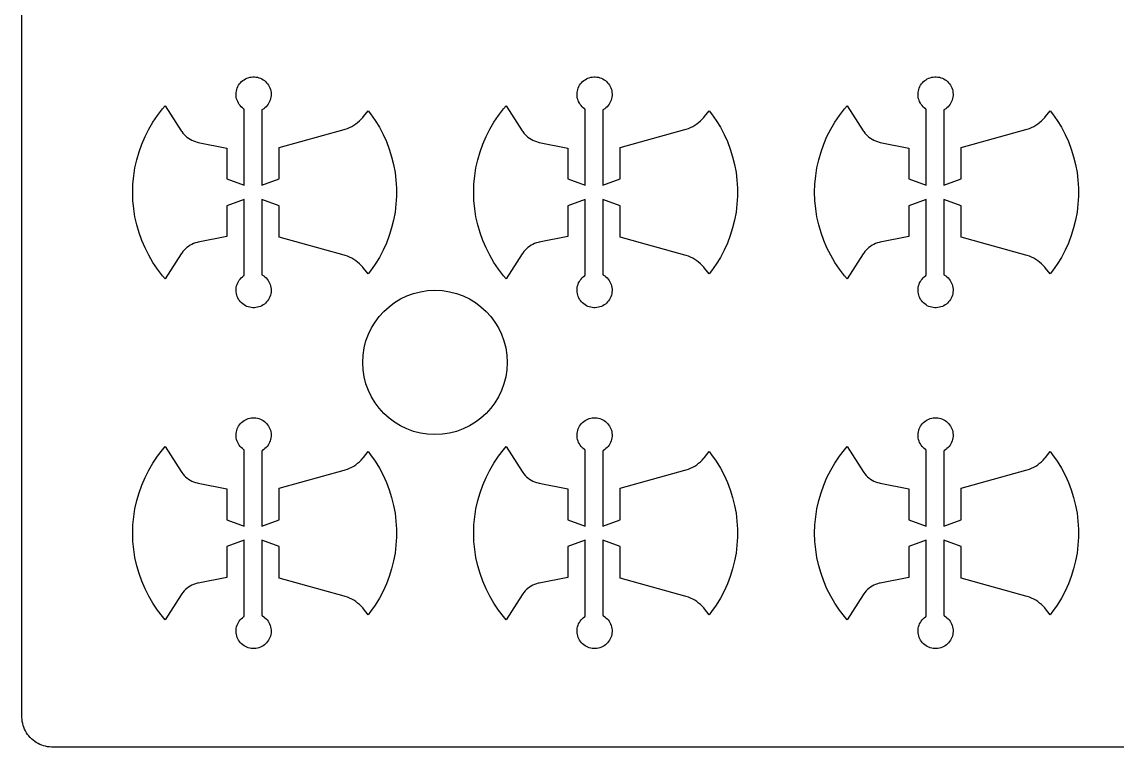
# Model space of a CAD drawing. Extents: x -63 to 63, y -41 to 41.
# Drawn here: x -62.6 to 0, y -41.5 to 0 of the extents above; entities that cross this region are included whole.
import ezdxf

# ---------------------------------------------------------------- set-up
doc = ezdxf.new("R2010")
doc.units = 0
doc.layers.add('L0D0_0', color=1, linetype='CONTINUOUS')

msp = doc.modelspace()

# ---------------------------------------------------------------- linework, layer by layer
at = {"layer": 'L0D0_0'}
msp.add_lwpolyline([(56.862, -41.49), (-60.937, -41.49), (-61.052, -41.483), (-61.165, -41.468), (-61.278, -41.445), (-61.388, -41.416), (-61.497, -41.379), (-61.603, -41.335), (-61.705, -41.284), (-61.805, -41.227), (-61.9, -41.163), (-61.991, -41.093), (-62.077, -41.018), (-62.158, -40.937), (-62.233, -40.851), (-62.303, -40.76), (-62.367, -40.665), (-62.424, -40.565), (-62.475, -40.463), (-62.519, -40.357), (-62.556, -40.248), (-62.585, -40.138), (-62.608, -40.025), (-62.623, -39.912), (-62.63, -39.797), (-62.63, 39.797)], dxfattribs=at)
for points in [[(-49.427, -16.353), (-49.515, -16.345), (-49.603, -16.329), (-49.688, -16.305), (-49.772, -16.274), (-49.852, -16.236), (-49.928, -16.19), (-50, -16.139), (-50.067, -16.081), (-50.129, -16.017), (-50.185, -15.948), (-50.235, -15.874), (-50.277, -15.796), (-50.313, -15.715), (-50.342, -15.631), (-50.363, -15.545), (-50.376, -15.457), (-50.381, -15.368), (-50.378, -15.28), (-50.368, -15.191), (-50.35, -15.104), (-50.324, -15.02), (-50.291, -14.937), (-50.25, -14.858), (-50.203, -14.783), (-50.149, -14.712), (-50.09, -14.647), (-50.024, -14.587), (-49.954, -14.532), (-49.916, -14.509), (-49.916, -10.157), (-50.916, -10.521), (-50.916, -12.283), (-52.545, -12.609), (-52.599, -12.62), (-52.706, -12.649), (-52.81, -12.686), (-52.911, -12.731), (-53.008, -12.783), (-53.102, -12.842), (-53.191, -12.907), (-53.275, -12.979), (-53.353, -13.057), (-53.426, -13.14), (-53.492, -13.228), (-53.522, -13.275), (-54.44, -14.7), (-54.594, -14.522), (-54.879, -14.15), (-55.141, -13.76), (-55.378, -13.354), (-55.59, -12.935), (-55.775, -12.503), (-55.932, -12.061), (-56.062, -11.61), (-56.164, -11.151), (-56.237, -10.687), (-56.28, -10.219), (-56.295, -9.75), (-56.28, -9.281), (-56.237, -8.813), (-56.164, -8.349), (-56.062, -7.89), (-55.932, -7.439), (-55.775, -6.997), (-55.59, -6.565), (-55.378, -6.146), (-55.141, -5.74), (-54.879, -5.35), (-54.594, -4.978), (-54.44, -4.8), (-53.522, -6.225), (-53.492, -6.272), (-53.426, -6.36), (-53.353, -6.443), (-53.275, -6.521), (-53.191, -6.593), (-53.102, -6.658), (-53.008, -6.717), (-52.911, -6.769), (-52.81, -6.814), (-52.706, -6.851), (-52.599, -6.88), (-52.545, -6.891), (-50.916, -7.217), (-50.916, -8.979), (-49.916, -9.343), (-49.916, -4.991), (-49.954, -4.968), (-50.024, -4.913), (-50.09, -4.853), (-50.149, -4.788), (-50.203, -4.717), (-50.25, -4.642), (-50.291, -4.563), (-50.324, -4.48), (-50.35, -4.396), (-50.368, -4.309), (-50.378, -4.22), (-50.381, -4.132), (-50.376, -4.043), (-50.363, -3.955), (-50.342, -3.869), (-50.313, -3.785), (-50.277, -3.704), (-50.235, -3.626), (-50.185, -3.552), (-50.129, -3.483), (-50.067, -3.419), (-50, -3.361), (-49.928, -3.31), (-49.852, -3.264), (-49.772, -3.226), (-49.688, -3.195), (-49.603, -3.171), (-49.515, -3.155), (-49.427, -3.147), (-49.338, -3.147), (-49.25, -3.155), (-49.162, -3.17), (-49.077, -3.193), (-48.993, -3.224), (-48.913, -3.262), (-48.836, -3.307), (-48.764, -3.358), (-48.697, -3.416), (-48.635, -3.479), (-48.578, -3.548), (-48.528, -3.622), (-48.485, -3.699), (-48.449, -3.78), (-48.42, -3.864), (-48.399, -3.95), (-48.385, -4.038), (-48.379, -4.127), (-48.382, -4.215), (-48.391, -4.304), (-48.409, -4.391), (-48.435, -4.476), (-48.467, -4.558), (-48.507, -4.638), (-48.554, -4.713), (-48.608, -4.784), (-48.667, -4.85), (-48.732, -4.91), (-48.802, -4.965), (-48.877, -5.013), (-48.916, -5.033), (-48.916, -9.343), (-47.916, -8.979), (-47.916, -7.178), (-44.21, -6.152), (-44.144, -6.134), (-44.016, -6.09), (-43.891, -6.037), (-43.769, -5.977), (-43.651, -5.91), (-43.538, -5.835), (-43.429, -5.753), (-43.326, -5.665), (-43.229, -5.57), (-43.138, -5.469), (-43.096, -5.416), (-42.828, -5.081), (-42.687, -5.26), (-42.425, -5.636), (-42.187, -6.028), (-41.974, -6.433), (-41.785, -6.85), (-41.622, -7.278), (-41.485, -7.715), (-41.375, -8.159), (-41.292, -8.609), (-41.237, -9.064), (-41.209, -9.521), (-41.209, -9.979), (-41.237, -10.436), (-41.292, -10.891), (-41.375, -11.341), (-41.485, -11.785), (-41.622, -12.222), (-41.785, -12.65), (-41.974, -13.067), (-42.187, -13.472), (-42.425, -13.864), (-42.687, -14.24), (-42.828, -14.419), (-43.096, -14.084), (-43.138, -14.031), (-43.229, -13.93), (-43.326, -13.835), (-43.429, -13.747), (-43.538, -13.665), (-43.651, -13.59), (-43.769, -13.523), (-43.891, -13.463), (-44.016, -13.41), (-44.144, -13.366), (-44.21, -13.348), (-47.916, -12.322), (-47.916, -10.521), (-48.916, -10.157), (-48.916, -14.467), (-48.877, -14.487), (-48.802, -14.535), (-48.732, -14.59), (-48.667, -14.65), (-48.608, -14.716), (-48.554, -14.787), (-48.507, -14.862), (-48.467, -14.942), (-48.435, -15.024), (-48.409, -15.109), (-48.391, -15.196), (-48.382, -15.285), (-48.379, -15.373), (-48.385, -15.462), (-48.399, -15.55), (-48.42, -15.636), (-48.449, -15.72), (-48.485, -15.801), (-48.528, -15.878), (-48.578, -15.952), (-48.635, -16.021), (-48.697, -16.084), (-48.764, -16.142), (-48.836, -16.193), (-48.913, -16.238), (-48.993, -16.276), (-49.077, -16.307), (-49.162, -16.33), (-49.25, -16.345), (-49.338, -16.353)], [(-29.927, -16.353), (-30.015, -16.345), (-30.103, -16.329), (-30.188, -16.305), (-30.272, -16.274), (-30.352, -16.236), (-30.428, -16.19), (-30.5, -16.139), (-30.567, -16.081), (-30.629, -16.017), (-30.685, -15.948), (-30.735, -15.874), (-30.777, -15.796), (-30.813, -15.715), (-30.842, -15.631), (-30.863, -15.545), (-30.876, -15.457), (-30.881, -15.368), (-30.878, -15.28), (-30.868, -15.191), (-30.85, -15.104), (-30.824, -15.02), (-30.791, -14.937), (-30.75, -14.858), (-30.703, -14.783), (-30.649, -14.712), (-30.59, -14.647), (-30.524, -14.587), (-30.454, -14.532), (-30.416, -14.509), (-30.416, -10.157), (-31.416, -10.521), (-31.416, -12.283), (-33.045, -12.609), (-33.099, -12.62), (-33.206, -12.649), (-33.31, -12.686), (-33.411, -12.731), (-33.508, -12.783), (-33.602, -12.842), (-33.691, -12.907), (-33.775, -12.979), (-33.853, -13.057), (-33.926, -13.14), (-33.992, -13.228), (-34.022, -13.275), (-34.94, -14.7), (-35.094, -14.522), (-35.379, -14.15), (-35.641, -13.76), (-35.878, -13.354), (-36.09, -12.935), (-36.275, -12.503), (-36.432, -12.061), (-36.562, -11.61), (-36.664, -11.151), (-36.737, -10.687), (-36.78, -10.219), (-36.795, -9.75), (-36.78, -9.281), (-36.737, -8.813), (-36.664, -8.349), (-36.562, -7.89), (-36.432, -7.439), (-36.275, -6.997), (-36.09, -6.565), (-35.878, -6.146), (-35.641, -5.74), (-35.379, -5.35), (-35.094, -4.978), (-34.94, -4.8), (-34.022, -6.225), (-33.992, -6.272), (-33.926, -6.36), (-33.853, -6.443), (-33.775, -6.521), (-33.691, -6.593), (-33.602, -6.658), (-33.508, -6.717), (-33.411, -6.769), (-33.31, -6.814), (-33.206, -6.851), (-33.099, -6.88), (-33.045, -6.891), (-31.416, -7.217), (-31.416, -8.979), (-30.416, -9.343), (-30.416, -4.991), (-30.454, -4.968), (-30.524, -4.913), (-30.59, -4.853), (-30.649, -4.788), (-30.703, -4.717), (-30.75, -4.642), (-30.791, -4.563), (-30.824, -4.48), (-30.85, -4.396), (-30.868, -4.309), (-30.878, -4.22), (-30.881, -4.132), (-30.876, -4.043), (-30.863, -3.955), (-30.842, -3.869), (-30.813, -3.785), (-30.777, -3.704), (-30.735, -3.626), (-30.685, -3.552), (-30.629, -3.483), (-30.567, -3.419), (-30.5, -3.361), (-30.428, -3.31), (-30.352, -3.264), (-30.272, -3.226), (-30.188, -3.195), (-30.103, -3.171), (-30.015, -3.155), (-29.927, -3.147), (-29.838, -3.147), (-29.75, -3.155), (-29.662, -3.17), (-29.577, -3.193), (-29.493, -3.224), (-29.413, -3.262), (-29.336, -3.307), (-29.264, -3.358), (-29.197, -3.416), (-29.135, -3.479), (-29.078, -3.548), (-29.028, -3.622), (-28.985, -3.699), (-28.949, -3.78), (-28.92, -3.864), (-28.899, -3.95), (-28.885, -4.038), (-28.879, -4.127), (-28.882, -4.215), (-28.891, -4.304), (-28.909, -4.391), (-28.935, -4.476), (-28.967, -4.558), (-29.007, -4.638), (-29.054, -4.713), (-29.108, -4.784), (-29.167, -4.85), (-29.232, -4.91), (-29.302, -4.965), (-29.377, -5.013), (-29.416, -5.033), (-29.416, -9.343), (-28.416, -8.979), (-28.416, -7.178), (-24.71, -6.152), (-24.644, -6.134), (-24.516, -6.09), (-24.391, -6.037), (-24.269, -5.977), (-24.151, -5.91), (-24.038, -5.835), (-23.929, -5.753), (-23.826, -5.665), (-23.729, -5.57), (-23.638, -5.469), (-23.596, -5.416), (-23.328, -5.081), (-23.187, -5.26), (-22.925, -5.636), (-22.687, -6.028), (-22.474, -6.433), (-22.285, -6.85), (-22.122, -7.278), (-21.985, -7.715), (-21.875, -8.159), (-21.792, -8.609), (-21.737, -9.064), (-21.709, -9.521), (-21.709, -9.979), (-21.737, -10.436), (-21.792, -10.891), (-21.875, -11.341), (-21.985, -11.785), (-22.122, -12.222), (-22.285, -12.65), (-22.474, -13.067), (-22.687, -13.472), (-22.925, -13.864), (-23.187, -14.24), (-23.328, -14.419), (-23.596, -14.084), (-23.638, -14.031), (-23.729, -13.93), (-23.826, -13.835), (-23.929, -13.747), (-24.038, -13.665), (-24.151, -13.59), (-24.269, -13.523), (-24.391, -13.463), (-24.516, -13.41), (-24.644, -13.366), (-24.71, -13.348), (-28.416, -12.322), (-28.416, -10.521), (-29.416, -10.157), (-29.416, -14.467), (-29.377, -14.487), (-29.302, -14.535), (-29.232, -14.59), (-29.167, -14.65), (-29.108, -14.716), (-29.054, -14.787), (-29.007, -14.862), (-28.967, -14.942), (-28.935, -15.024), (-28.909, -15.109), (-28.891, -15.196), (-28.882, -15.285), (-28.879, -15.373), (-28.885, -15.462), (-28.899, -15.55), (-28.92, -15.636), (-28.949, -15.72), (-28.985, -15.801), (-29.028, -15.878), (-29.078, -15.952), (-29.135, -16.021), (-29.197, -16.084), (-29.264, -16.142), (-29.336, -16.193), (-29.413, -16.238), (-29.493, -16.276), (-29.577, -16.307), (-29.662, -16.33), (-29.75, -16.345), (-29.838, -16.353)], [(-10.427, -16.353), (-10.515, -16.345), (-10.603, -16.329), (-10.688, -16.305), (-10.772, -16.274), (-10.852, -16.236), (-10.928, -16.19), (-11, -16.139), (-11.067, -16.081), (-11.129, -16.017), (-11.185, -15.948), (-11.235, -15.874), (-11.277, -15.796), (-11.313, -15.715), (-11.342, -15.631), (-11.363, -15.545), (-11.376, -15.457), (-11.381, -15.368), (-11.378, -15.28), (-11.368, -15.191), (-11.35, -15.104), (-11.324, -15.02), (-11.291, -14.937), (-11.25, -14.858), (-11.203, -14.783), (-11.149, -14.712), (-11.09, -14.647), (-11.024, -14.587), (-10.954, -14.532), (-10.916, -14.509), (-10.916, -10.157), (-11.916, -10.521), (-11.916, -12.283), (-13.545, -12.609), (-13.599, -12.62), (-13.706, -12.649), (-13.81, -12.686), (-13.911, -12.731), (-14.008, -12.783), (-14.102, -12.842), (-14.191, -12.907), (-14.275, -12.979), (-14.353, -13.057), (-14.426, -13.14), (-14.492, -13.228), (-14.522, -13.275), (-15.44, -14.7), (-15.594, -14.522), (-15.879, -14.15), (-16.141, -13.76), (-16.378, -13.354), (-16.59, -12.935), (-16.775, -12.503), (-16.932, -12.061), (-17.062, -11.61), (-17.164, -11.151), (-17.237, -10.687), (-17.28, -10.219), (-17.295, -9.75), (-17.28, -9.281), (-17.237, -8.813), (-17.164, -8.349), (-17.062, -7.89), (-16.932, -7.439), (-16.775, -6.997), (-16.59, -6.565), (-16.378, -6.146), (-16.141, -5.74), (-15.879, -5.35), (-15.594, -4.978), (-15.44, -4.8), (-14.522, -6.225), (-14.492, -6.272), (-14.426, -6.36), (-14.353, -6.443), (-14.275, -6.521), (-14.191, -6.593), (-14.102, -6.658), (-14.008, -6.717), (-13.911, -6.769), (-13.81, -6.814), (-13.706, -6.851), (-13.599, -6.88), (-13.545, -6.891), (-11.916, -7.217), (-11.916, -8.979), (-10.916, -9.343), (-10.916, -4.991), (-10.954, -4.968), (-11.024, -4.913), (-11.09, -4.853), (-11.149, -4.788), (-11.203, -4.717), (-11.25, -4.642), (-11.291, -4.563), (-11.324, -4.48), (-11.35, -4.396), (-11.368, -4.309), (-11.378, -4.22), (-11.381, -4.132), (-11.376, -4.043), (-11.363, -3.955), (-11.342, -3.869), (-11.313, -3.785), (-11.277, -3.704), (-11.235, -3.626), (-11.185, -3.552), (-11.129, -3.483), (-11.067, -3.419), (-11, -3.361), (-10.928, -3.31), (-10.852, -3.264), (-10.772, -3.226), (-10.688, -3.195), (-10.603, -3.171), (-10.515, -3.155), (-10.427, -3.147), (-10.338, -3.147), (-10.25, -3.155), (-10.162, -3.17), (-10.077, -3.193), (-9.993, -3.224), (-9.913, -3.262), (-9.836, -3.307), (-9.764, -3.358), (-9.697, -3.416), (-9.635, -3.479), (-9.578, -3.548), (-9.528, -3.622), (-9.485, -3.699), (-9.449, -3.78), (-9.42, -3.864), (-9.399, -3.95), (-9.385, -4.038), (-9.379, -4.127), (-9.382, -4.215), (-9.391, -4.304), (-9.409, -4.391), (-9.435, -4.476), (-9.467, -4.558), (-9.507, -4.638), (-9.554, -4.713), (-9.608, -4.784), (-9.667, -4.85), (-9.732, -4.91), (-9.802, -4.965), (-9.877, -5.013), (-9.916, -5.033), (-9.916, -9.343), (-8.916, -8.979), (-8.916, -7.178), (-5.21, -6.152), (-5.144, -6.134), (-5.016, -6.09), (-4.891, -6.037), (-4.769, -5.977), (-4.651, -5.91), (-4.538, -5.835), (-4.429, -5.753), (-4.326, -5.665), (-4.229, -5.57), (-4.138, -5.469), (-4.096, -5.416), (-3.828, -5.081), (-3.687, -5.26), (-3.425, -5.636), (-3.187, -6.028), (-2.974, -6.433), (-2.785, -6.85), (-2.622, -7.278), (-2.485, -7.715), (-2.375, -8.159), (-2.292, -8.609), (-2.237, -9.064), (-2.209, -9.521), (-2.209, -9.979), (-2.237, -10.436), (-2.292, -10.891), (-2.375, -11.341), (-2.485, -11.785), (-2.622, -12.222), (-2.785, -12.65), (-2.974, -13.067), (-3.187, -13.472), (-3.425, -13.864), (-3.687, -14.24), (-3.828, -14.419), (-4.096, -14.084), (-4.138, -14.031), (-4.229, -13.93), (-4.326, -13.835), (-4.429, -13.747), (-4.538, -13.665), (-4.651, -13.59), (-4.769, -13.523), (-4.891, -13.463), (-5.016, -13.41), (-5.144, -13.366), (-5.21, -13.348), (-8.916, -12.322), (-8.916, -10.521), (-9.916, -10.157), (-9.916, -14.467), (-9.877, -14.487), (-9.802, -14.535), (-9.732, -14.59), (-9.667, -14.65), (-9.608, -14.716), (-9.554, -14.787), (-9.507, -14.862), (-9.467, -14.942), (-9.435, -15.024), (-9.409, -15.109), (-9.391, -15.196), (-9.382, -15.285), (-9.379, -15.373), (-9.385, -15.462), (-9.399, -15.55), (-9.42, -15.636), (-9.449, -15.72), (-9.485, -15.801), (-9.528, -15.878), (-9.578, -15.952), (-9.635, -16.021), (-9.697, -16.084), (-9.764, -16.142), (-9.836, -16.193), (-9.913, -16.238), (-9.993, -16.276), (-10.077, -16.307), (-10.162, -16.33), (-10.25, -16.345), (-10.338, -16.353)], [(-49.427, -35.853), (-49.515, -35.845), (-49.603, -35.829), (-49.688, -35.805), (-49.772, -35.774), (-49.852, -35.736), (-49.928, -35.69), (-50, -35.639), (-50.067, -35.581), (-50.129, -35.517), (-50.185, -35.448), (-50.235, -35.374), (-50.277, -35.296), (-50.313, -35.215), (-50.342, -35.131), (-50.363, -35.045), (-50.376, -34.957), (-50.381, -34.868), (-50.378, -34.78), (-50.368, -34.691), (-50.35, -34.604), (-50.324, -34.52), (-50.291, -34.437), (-50.25, -34.358), (-50.203, -34.283), (-50.149, -34.212), (-50.09, -34.147), (-50.024, -34.087), (-49.954, -34.032), (-49.916, -34.009), (-49.916, -29.657), (-50.916, -30.021), (-50.916, -31.783), (-52.545, -32.109), (-52.599, -32.12), (-52.706, -32.149), (-52.81, -32.186), (-52.911, -32.231), (-53.008, -32.283), (-53.102, -32.342), (-53.191, -32.407), (-53.275, -32.479), (-53.353, -32.557), (-53.426, -32.64), (-53.492, -32.728), (-53.522, -32.775), (-54.44, -34.2), (-54.594, -34.022), (-54.879, -33.65), (-55.141, -33.26), (-55.378, -32.854), (-55.59, -32.435), (-55.775, -32.003), (-55.932, -31.561), (-56.062, -31.11), (-56.164, -30.651), (-56.237, -30.187), (-56.28, -29.719), (-56.295, -29.25), (-56.28, -28.781), (-56.237, -28.313), (-56.164, -27.849), (-56.062, -27.39), (-55.932, -26.939), (-55.775, -26.497), (-55.59, -26.065), (-55.378, -25.646), (-55.141, -25.24), (-54.879, -24.85), (-54.594, -24.478), (-54.44, -24.3), (-53.522, -25.725), (-53.492, -25.772), (-53.426, -25.86), (-53.353, -25.943), (-53.275, -26.021), (-53.191, -26.093), (-53.102, -26.158), (-53.008, -26.217), (-52.911, -26.269), (-52.81, -26.314), (-52.706, -26.351), (-52.599, -26.38), (-52.545, -26.391), (-50.916, -26.717), (-50.916, -28.479), (-49.916, -28.843), (-49.916, -24.491), (-49.954, -24.468), (-50.024, -24.413), (-50.09, -24.353), (-50.149, -24.288), (-50.203, -24.217), (-50.25, -24.142), (-50.291, -24.063), (-50.324, -23.98), (-50.35, -23.896), (-50.368, -23.809), (-50.378, -23.72), (-50.381, -23.632), (-50.376, -23.543), (-50.363, -23.455), (-50.342, -23.369), (-50.313, -23.285), (-50.277, -23.204), (-50.235, -23.126), (-50.185, -23.052), (-50.129, -22.983), (-50.067, -22.919), (-50, -22.861), (-49.928, -22.81), (-49.852, -22.764), (-49.772, -22.726), (-49.688, -22.695), (-49.603, -22.671), (-49.515, -22.655), (-49.427, -22.647), (-49.338, -22.647), (-49.25, -22.655), (-49.162, -22.67), (-49.077, -22.693), (-48.993, -22.724), (-48.913, -22.762), (-48.836, -22.807), (-48.764, -22.858), (-48.697, -22.916), (-48.635, -22.979), (-48.578, -23.048), (-48.528, -23.122), (-48.485, -23.199), (-48.449, -23.28), (-48.42, -23.364), (-48.399, -23.45), (-48.385, -23.538), (-48.379, -23.627), (-48.382, -23.715), (-48.391, -23.804), (-48.409, -23.891), (-48.435, -23.976), (-48.467, -24.058), (-48.507, -24.138), (-48.554, -24.213), (-48.608, -24.284), (-48.667, -24.35), (-48.732, -24.41), (-48.802, -24.465), (-48.877, -24.513), (-48.916, -24.533), (-48.916, -28.843), (-47.916, -28.479), (-47.916, -26.678), (-44.21, -25.652), (-44.144, -25.634), (-44.016, -25.59), (-43.891, -25.537), (-43.769, -25.477), (-43.651, -25.41), (-43.538, -25.335), (-43.429, -25.253), (-43.326, -25.165), (-43.229, -25.07), (-43.138, -24.969), (-43.096, -24.916), (-42.828, -24.581), (-42.687, -24.76), (-42.425, -25.136), (-42.187, -25.528), (-41.974, -25.933), (-41.785, -26.35), (-41.622, -26.778), (-41.485, -27.215), (-41.375, -27.659), (-41.292, -28.109), (-41.237, -28.564), (-41.209, -29.021), (-41.209, -29.479), (-41.237, -29.936), (-41.292, -30.391), (-41.375, -30.841), (-41.485, -31.285), (-41.622, -31.722), (-41.785, -32.15), (-41.974, -32.567), (-42.187, -32.972), (-42.425, -33.364), (-42.687, -33.74), (-42.828, -33.919), (-43.096, -33.584), (-43.138, -33.531), (-43.229, -33.43), (-43.326, -33.335), (-43.429, -33.247), (-43.538, -33.165), (-43.651, -33.09), (-43.769, -33.023), (-43.891, -32.963), (-44.016, -32.91), (-44.144, -32.866), (-44.21, -32.848), (-47.916, -31.822), (-47.916, -30.021), (-48.916, -29.657), (-48.916, -33.967), (-48.877, -33.987), (-48.802, -34.035), (-48.732, -34.09), (-48.667, -34.15), (-48.608, -34.216), (-48.554, -34.287), (-48.507, -34.362), (-48.467, -34.442), (-48.435, -34.524), (-48.409, -34.609), (-48.391, -34.696), (-48.382, -34.785), (-48.379, -34.873), (-48.385, -34.962), (-48.399, -35.05), (-48.42, -35.136), (-48.449, -35.22), (-48.485, -35.301), (-48.528, -35.378), (-48.578, -35.452), (-48.635, -35.521), (-48.697, -35.584), (-48.764, -35.642), (-48.836, -35.693), (-48.913, -35.738), (-48.993, -35.776), (-49.077, -35.807), (-49.162, -35.83), (-49.25, -35.845), (-49.338, -35.853)], [(-29.927, -35.853), (-30.015, -35.845), (-30.103, -35.829), (-30.188, -35.805), (-30.272, -35.774), (-30.352, -35.736), (-30.428, -35.69), (-30.5, -35.639), (-30.567, -35.581), (-30.629, -35.517), (-30.685, -35.448), (-30.735, -35.374), (-30.777, -35.296), (-30.813, -35.215), (-30.842, -35.131), (-30.863, -35.045), (-30.876, -34.957), (-30.881, -34.868), (-30.878, -34.78), (-30.868, -34.691), (-30.85, -34.604), (-30.824, -34.52), (-30.791, -34.437), (-30.75, -34.358), (-30.703, -34.283), (-30.649, -34.212), (-30.59, -34.147), (-30.524, -34.087), (-30.454, -34.032), (-30.416, -34.009), (-30.416, -29.657), (-31.416, -30.021), (-31.416, -31.783), (-33.045, -32.109), (-33.099, -32.12), (-33.206, -32.149), (-33.31, -32.186), (-33.411, -32.231), (-33.508, -32.283), (-33.602, -32.342), (-33.691, -32.407), (-33.775, -32.479), (-33.853, -32.557), (-33.926, -32.64), (-33.992, -32.728), (-34.022, -32.775), (-34.94, -34.2), (-35.094, -34.022), (-35.379, -33.65), (-35.641, -33.26), (-35.878, -32.854), (-36.09, -32.435), (-36.275, -32.003), (-36.432, -31.561), (-36.562, -31.11), (-36.664, -30.651), (-36.737, -30.187), (-36.78, -29.719), (-36.795, -29.25), (-36.78, -28.781), (-36.737, -28.313), (-36.664, -27.849), (-36.562, -27.39), (-36.432, -26.939), (-36.275, -26.497), (-36.09, -26.065), (-35.878, -25.646), (-35.641, -25.24), (-35.379, -24.85), (-35.094, -24.478), (-34.94, -24.3), (-34.022, -25.725), (-33.992, -25.772), (-33.926, -25.86), (-33.853, -25.943), (-33.775, -26.021), (-33.691, -26.093), (-33.602, -26.158), (-33.508, -26.217), (-33.411, -26.269), (-33.31, -26.314), (-33.206, -26.351), (-33.099, -26.38), (-33.045, -26.391), (-31.416, -26.717), (-31.416, -28.479), (-30.416, -28.843), (-30.416, -24.491), (-30.454, -24.468), (-30.524, -24.413), (-30.59, -24.353), (-30.649, -24.288), (-30.703, -24.217), (-30.75, -24.142), (-30.791, -24.063), (-30.824, -23.98), (-30.85, -23.896), (-30.868, -23.809), (-30.878, -23.72), (-30.881, -23.632), (-30.876, -23.543), (-30.863, -23.455), (-30.842, -23.369), (-30.813, -23.285), (-30.777, -23.204), (-30.735, -23.126), (-30.685, -23.052), (-30.629, -22.983), (-30.567, -22.919), (-30.5, -22.861), (-30.428, -22.81), (-30.352, -22.764), (-30.272, -22.726), (-30.188, -22.695), (-30.103, -22.671), (-30.015, -22.655), (-29.927, -22.647), (-29.838, -22.647), (-29.75, -22.655), (-29.662, -22.67), (-29.577, -22.693), (-29.493, -22.724), (-29.413, -22.762), (-29.336, -22.807), (-29.264, -22.858), (-29.197, -22.916), (-29.135, -22.979), (-29.078, -23.048), (-29.028, -23.122), (-28.985, -23.199), (-28.949, -23.28), (-28.92, -23.364), (-28.899, -23.45), (-28.885, -23.538), (-28.879, -23.627), (-28.882, -23.715), (-28.891, -23.804), (-28.909, -23.891), (-28.935, -23.976), (-28.967, -24.058), (-29.007, -24.138), (-29.054, -24.213), (-29.108, -24.284), (-29.167, -24.35), (-29.232, -24.41), (-29.302, -24.465), (-29.377, -24.513), (-29.416, -24.533), (-29.416, -28.843), (-28.416, -28.479), (-28.416, -26.678), (-24.71, -25.652), (-24.644, -25.634), (-24.516, -25.59), (-24.391, -25.537), (-24.269, -25.477), (-24.151, -25.41), (-24.038, -25.335), (-23.929, -25.253), (-23.826, -25.165), (-23.729, -25.07), (-23.638, -24.969), (-23.596, -24.916), (-23.328, -24.581), (-23.187, -24.76), (-22.925, -25.136), (-22.687, -25.528), (-22.474, -25.933), (-22.285, -26.35), (-22.122, -26.778), (-21.985, -27.215), (-21.875, -27.659), (-21.792, -28.109), (-21.737, -28.564), (-21.709, -29.021), (-21.709, -29.479), (-21.737, -29.936), (-21.792, -30.391), (-21.875, -30.841), (-21.985, -31.285), (-22.122, -31.722), (-22.285, -32.15), (-22.474, -32.567), (-22.687, -32.972), (-22.925, -33.364), (-23.187, -33.74), (-23.328, -33.919), (-23.596, -33.584), (-23.638, -33.531), (-23.729, -33.43), (-23.826, -33.335), (-23.929, -33.247), (-24.038, -33.165), (-24.151, -33.09), (-24.269, -33.023), (-24.391, -32.963), (-24.516, -32.91), (-24.644, -32.866), (-24.71, -32.848), (-28.416, -31.822), (-28.416, -30.021), (-29.416, -29.657), (-29.416, -33.967), (-29.377, -33.987), (-29.302, -34.035), (-29.232, -34.09), (-29.167, -34.15), (-29.108, -34.216), (-29.054, -34.287), (-29.007, -34.362), (-28.967, -34.442), (-28.935, -34.524), (-28.909, -34.609), (-28.891, -34.696), (-28.882, -34.785), (-28.879, -34.873), (-28.885, -34.962), (-28.899, -35.05), (-28.92, -35.136), (-28.949, -35.22), (-28.985, -35.301), (-29.028, -35.378), (-29.078, -35.452), (-29.135, -35.521), (-29.197, -35.584), (-29.264, -35.642), (-29.336, -35.693), (-29.413, -35.738), (-29.493, -35.776), (-29.577, -35.807), (-29.662, -35.83), (-29.75, -35.845), (-29.838, -35.853)], [(-10.427, -35.853), (-10.515, -35.845), (-10.603, -35.829), (-10.688, -35.805), (-10.772, -35.774), (-10.852, -35.736), (-10.928, -35.69), (-11, -35.639), (-11.067, -35.581), (-11.129, -35.517), (-11.185, -35.448), (-11.235, -35.374), (-11.277, -35.296), (-11.313, -35.215), (-11.342, -35.131), (-11.363, -35.045), (-11.376, -34.957), (-11.381, -34.868), (-11.378, -34.78), (-11.368, -34.691), (-11.35, -34.604), (-11.324, -34.52), (-11.291, -34.437), (-11.25, -34.358), (-11.203, -34.283), (-11.149, -34.212), (-11.09, -34.147), (-11.024, -34.087), (-10.954, -34.032), (-10.916, -34.009), (-10.916, -29.657), (-11.916, -30.021), (-11.916, -31.783), (-13.545, -32.109), (-13.599, -32.12), (-13.706, -32.149), (-13.81, -32.186), (-13.911, -32.231), (-14.008, -32.283), (-14.102, -32.342), (-14.191, -32.407), (-14.275, -32.479), (-14.353, -32.557), (-14.426, -32.64), (-14.492, -32.728), (-14.522, -32.775), (-15.44, -34.2), (-15.594, -34.022), (-15.879, -33.65), (-16.141, -33.26), (-16.378, -32.854), (-16.59, -32.435), (-16.775, -32.003), (-16.932, -31.561), (-17.062, -31.11), (-17.164, -30.651), (-17.237, -30.187), (-17.28, -29.719), (-17.295, -29.25), (-17.28, -28.781), (-17.237, -28.313), (-17.164, -27.849), (-17.062, -27.39), (-16.932, -26.939), (-16.775, -26.497), (-16.59, -26.065), (-16.378, -25.646), (-16.141, -25.24), (-15.879, -24.85), (-15.594, -24.478), (-15.44, -24.3), (-14.522, -25.725), (-14.492, -25.772), (-14.426, -25.86), (-14.353, -25.943), (-14.275, -26.021), (-14.191, -26.093), (-14.102, -26.158), (-14.008, -26.217), (-13.911, -26.269), (-13.81, -26.314), (-13.706, -26.351), (-13.599, -26.38), (-13.545, -26.391), (-11.916, -26.717), (-11.916, -28.479), (-10.916, -28.843), (-10.916, -24.491), (-10.954, -24.468), (-11.024, -24.413), (-11.09, -24.353), (-11.149, -24.288), (-11.203, -24.217), (-11.25, -24.142), (-11.291, -24.063), (-11.324, -23.98), (-11.35, -23.896), (-11.368, -23.809), (-11.378, -23.72), (-11.381, -23.632), (-11.376, -23.543), (-11.363, -23.455), (-11.342, -23.369), (-11.313, -23.285), (-11.277, -23.204), (-11.235, -23.126), (-11.185, -23.052), (-11.129, -22.983), (-11.067, -22.919), (-11, -22.861), (-10.928, -22.81), (-10.852, -22.764), (-10.772, -22.726), (-10.688, -22.695), (-10.603, -22.671), (-10.515, -22.655), (-10.427, -22.647), (-10.338, -22.647), (-10.25, -22.655), (-10.162, -22.67), (-10.077, -22.693), (-9.993, -22.724), (-9.913, -22.762), (-9.836, -22.807), (-9.764, -22.858), (-9.697, -22.916), (-9.635, -22.979), (-9.578, -23.048), (-9.528, -23.122), (-9.485, -23.199), (-9.449, -23.28), (-9.42, -23.364), (-9.399, -23.45), (-9.385, -23.538), (-9.379, -23.627), (-9.382, -23.715), (-9.391, -23.804), (-9.409, -23.891), (-9.435, -23.976), (-9.467, -24.058), (-9.507, -24.138), (-9.554, -24.213), (-9.608, -24.284), (-9.667, -24.35), (-9.732, -24.41), (-9.802, -24.465), (-9.877, -24.513), (-9.916, -24.533), (-9.916, -28.843), (-8.916, -28.479), (-8.916, -26.678), (-5.21, -25.652), (-5.144, -25.634), (-5.016, -25.59), (-4.891, -25.537), (-4.769, -25.477), (-4.651, -25.41), (-4.538, -25.335), (-4.429, -25.253), (-4.326, -25.165), (-4.229, -25.07), (-4.138, -24.969), (-4.096, -24.916), (-3.828, -24.581), (-3.687, -24.76), (-3.425, -25.136), (-3.187, -25.528), (-2.974, -25.933), (-2.785, -26.35), (-2.622, -26.778), (-2.485, -27.215), (-2.375, -27.659), (-2.292, -28.109), (-2.237, -28.564), (-2.209, -29.021), (-2.209, -29.479), (-2.237, -29.936), (-2.292, -30.391), (-2.375, -30.841), (-2.485, -31.285), (-2.622, -31.722), (-2.785, -32.15), (-2.974, -32.567), (-3.187, -32.972), (-3.425, -33.364), (-3.687, -33.74), (-3.828, -33.919), (-4.096, -33.584), (-4.138, -33.531), (-4.229, -33.43), (-4.326, -33.335), (-4.429, -33.247), (-4.538, -33.165), (-4.651, -33.09), (-4.769, -33.023), (-4.891, -32.963), (-5.016, -32.91), (-5.144, -32.866), (-5.21, -32.848), (-8.916, -31.822), (-8.916, -30.021), (-9.916, -29.657), (-9.916, -33.967), (-9.877, -33.987), (-9.802, -34.035), (-9.732, -34.09), (-9.667, -34.15), (-9.608, -34.216), (-9.554, -34.287), (-9.507, -34.362), (-9.467, -34.442), (-9.435, -34.524), (-9.409, -34.609), (-9.391, -34.696), (-9.382, -34.785), (-9.379, -34.873), (-9.385, -34.962), (-9.399, -35.05), (-9.42, -35.136), (-9.449, -35.22), (-9.485, -35.301), (-9.528, -35.378), (-9.578, -35.452), (-9.635, -35.521), (-9.697, -35.584), (-9.764, -35.642), (-9.836, -35.693), (-9.913, -35.738), (-9.993, -35.776), (-10.077, -35.807), (-10.162, -35.83), (-10.25, -35.845), (-10.338, -35.853)]]:
    msp.add_lwpolyline(points, close=True, dxfattribs=at)
msp.add_circle((-39.009, -19.481), 4.13, dxfattribs=at)

doc.saveas('drawing.dxf')
